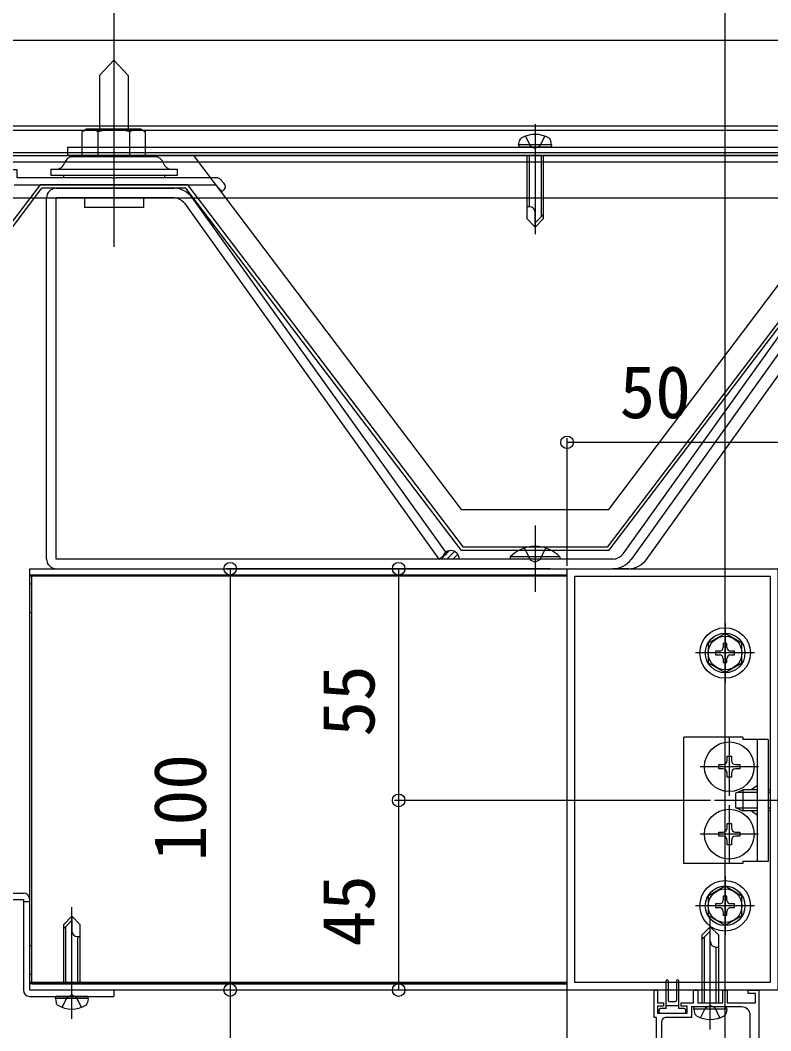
# Model space of a CAD drawing. Units: millimetres, scale not verified. Extents: x -1225 to 1225, y -1820 to 1812.
# Drawn here: x -667.4 to -489.1, y -1013.3 to -773.4 of the extents above; entities that cross this region are included whole.
import ezdxf
from ezdxf.enums import TextEntityAlignment as Align

# ---------------------------------------------------------------- set-up
doc = ezdxf.new("R2010")
doc.units = ezdxf.units.MM
doc.header["$LTSCALE"] = 10
for name, color, linetype in [('0-3_YKK_11', 7, 'Continuous'), ('0-4_YKK_12', 2, 'Continuous'), ('0-5_YKK_13', 4, 'Continuous'), ('0-7_YKK_D', 6, 'Continuous')]:
    doc.layers.add(name, color=color, linetype=linetype)
doc.styles.add('ＭＳ ゴシック', font='')
doc.styles.get('ＭＳ ゴシック').set_extended_font_data('MS Gothic')

msp = doc.modelspace()

# ---------------------------------------------------------------- linework, layer by layer
at = {"layer": '0-3_YKK_11'}
msp.add_line((-618.89, -812.19), (-619.99, -811.09), dxfattribs=at)
for points in [[(-620.7, -810.8), (-644.64, -810.8), (-644.83, -810.92), (-645.37, -810.92), (-645.56, -810.8), (-668.1, -810.8), (-668.1, -808.9), (-676.64, -808.9), (-676.83, -809.02), (-677.37, -809.02), (-677.56, -808.9), (-689.44, -808.9)], [(-668.8, -812.5), (-620.99, -812.5), (-619.39, -814.1), (-618.89, -813.6)], [(-516.31, -1030.1), (-516.31, -1010.1), (-516.81, -1010.1), (-516.81, -1003.6), (-516.01, -1003.6), (-516.01, -1006.6), (-514.61, -1006.6), (-514.61, -1007.4), (-516.01, -1007.4), (-516.01, -1009.1), (-509.01, -1009.1), (-509.01, -1007.4), (-510.41, -1007.4), (-510.41, -1006.6), (-507.51, -1006.6), (-507.51, -1003.6), (-506.51, -1003.6), (-506.51, -1006.6), (-500.51, -1006.6), (-500.51, -1003.6), (-499.51, -1003.6), (-499.51, -1006.6), (-492.81, -1006.6), (-492.81, -1004.4), (-494.51, -1004.4), (-494.51, -1003.6), (-492.01, -1003.6)], [(-492.01, -1003.6), (-492.01, -1030.1), (-498.01, -1030.1), (-498.01, -1028.9), (-499.51, -1028.9), (-499.51, -1024.9), (-498.31, -1024.9), (-498.31, -1027.7), (-496.81, -1027.7), (-496.81, -1028.9), (-494.21, -1028.9)], [(-496.01, -1007.6), (-503.05, -1007.6), (-503.23, -1007.48), (-503.78, -1007.48), (-503.97, -1007.6), (-508.01, -1007.6), (-508.01, -1010.1), (-514.11, -1010.1)], [(-493.21, -1027.9), (-493.21, -1020.4), (-494.01, -1019.6), (-494.01, -1009.6)], [(-515.11, -1011.1), (-515.11, -1020.5)]]:
    msp.add_lwpolyline(points, dxfattribs=at)
for points in [[(-487.5, -903.6), (-487.5, -1003.6), (-537.5, -1003.6), (-537.5, -903.6)], [(-489.3, -905.4), (-489.3, -1001.8), (-535.7, -1001.8), (-535.7, -905.4)]]:
    msp.add_lwpolyline(points, close=True, dxfattribs=at)
for centre, radius, start, end in [((-620.7, -811.8), 1, 45, 90), ((-619.6, -812.9), 1, 315, 45), ((-496.01, -1009.6), 2, 0, 90), ((-514.11, -1011.1), 1, 90, 180)]:
    msp.add_arc(centre, radius, start, end, dxfattribs=at)
at = {"layer": '0-4_YKK_12'}
for p, q in [((-500, -1566.76), (-500, -725.76)), ((-695.1, -778.15), (-325.55, -778.15)), ((-695.1, -798.51), (-325.55, -798.51)), ((-695.1, -799.51), (-325.55, -799.51)), ((-537.5, -905.1), (-665.1, -905.1)), ((-537.5, -905.4), (-665.1, -905.4)), ((-664.6, -1002.1), (-664.6, -905.1)), ((-664.6, -905.1), (-537.5, -905.1)), ((-664.6, -907.3), (-665.1, -907.3)), ((-664.6, -914.1), (-665.1, -914.1)), ((-655.1, -1010.44), (-655.1, -983.96)), ((-664.6, -993.1), (-665.1, -993.1)), ((-664.6, -999.9), (-665.1, -999.9)), ((-537.5, -1001.8), (-665.1, -1001.8)), ((-537.5, -1002.1), (-665.1, -1002.1)), ((-664.6, -1002.1), (-537.5, -1002.1)), ((-489.6, -1001.8), (-535.4, -1001.8)), ((-462.5, -1003.6), (-537.5, -1003.6)), ((-537.5, -1061.8), (-537.5, -1003.6))]:
    msp.add_line(p, q, dxfattribs=at)
for points in [[(-695.1, -805.51), (-656.1, -805.51), (-325.55, -805.51)], [(-695.1, -807.01), (-624.97, -807.01), (-325.55, -807.01)], [(-325.55, -1003.6), (-665.1, -1003.6), (-665.1, -903.6), (-325.55, -903.6)]]:
    msp.add_lwpolyline(points, dxfattribs=at)
at = {"layer": '0-5_YKK_13'}
for p, q in [((-645.1, -771.19), (-645.1, -827.23)), ((-645.1, -782.9), (-648.5, -786.54)), ((-645.1, -782.9), (-641.7, -786.54)), ((-648.5, -786.54), (-648.5, -799.3)), ((-641.7, -786.54), (-641.7, -799.3)), ((-545.1, -798.11), (-545.1, -824.22)), ((-651.6, -799.3), (-652.61, -799.88)), ((-652.61, -805.8), (-652.61, -799.88)), ((-638.6, -799.3), (-651.6, -799.3)), ((-648.85, -805.8), (-648.85, -799.88)), ((-641.35, -805.8), (-641.35, -799.88)), ((-638.6, -799.3), (-637.59, -799.88)), ((-637.59, -805.8), (-637.59, -799.88)), ((-547.4, -800.93), (-546.24, -803.24)), ((-542.8, -800.93), (-543.95, -803.24)), ((-656.1, -803.51), (-325.55, -803.51)), ((-656.1, -803.51), (-656.1, -805.51)), ((-549.01, -803.01), (-548.84, -802.03)), ((-541.19, -803.01), (-549.01, -803.01)), ((-549.01, -803.01), (-548.92, -803.51)), ((-541.28, -803.51), (-548.92, -803.51)), ((-546.24, -803.24), (-545.1, -803.85)), ((-543.95, -803.24), (-545.1, -803.85)), ((-541.19, -803.01), (-541.36, -802.03)), ((-541.19, -803.01), (-541.28, -803.51)), ((-695.1, -804.81), (-325.55, -804.81)), ((-325.55, -805.51), (-656.1, -805.51)), ((-635.3, -805.8), (-654.9, -805.8)), ((-637.59, -805.8), (-652.61, -805.8)), ((-562.6, -889.51), (-626.1, -805.51)), ((-547.1, -805.51), (-547.1, -820.51)), ((-546.5, -805.51), (-546.5, -817.71)), ((-543.7, -805.51), (-543.7, -820.11)), ((-543.1, -820.51), (-543.1, -805.51)), ((-660.1, -808.8), (-658.85, -808.8)), ((-660.1, -808.8), (-660.1, -810.3)), ((-630.1, -810.3), (-660.1, -810.3)), ((-658.85, -808.8), (-631.35, -808.8)), ((-657.1, -810.3), (-657.1, -810.8)), ((-633.1, -810.3), (-633.1, -810.8)), ((-631.35, -808.8), (-630.1, -808.8)), ((-630.1, -808.8), (-630.1, -810.3)), ((-662.6, -812.5), (-671.68, -824.44)), ((-627.6, -812.5), (-562.2, -898.5)), ((-462.6, -812.5), (-528, -898.5)), ((-670.88, -824.71), (-662.2, -813.3)), ((-628, -813.3), (-662.2, -813.3)), ((-658.8, -813.3), (-630.82, -813.3)), ((-562.6, -899.3), (-628, -813.3)), ((-566.06, -899.96), (-626.51, -815.51)), ((-527.6, -899.3), (-462.2, -813.3)), ((-524.2, -900.04), (-463.69, -815.51)), ((-661.1, -901.3), (-661.1, -815.6)), ((-630.82, -815.6), (-658.8, -815.6)), ((-658.8, -901.3), (-658.8, -815.6)), ((-652.1, -815.6), (-652.1, -817.9)), ((-546.43, -817.71), (-547.1, -817.71)), ((-461.82, -816.85), (-522.33, -901.38)), ((-545.1, -822.51), (-545.1, -819.04)), ((-543.1, -819.51), (-545.1, -821.51)), ((-518.64, -901.38), (-459.83, -819.24)), ((-547.1, -820.51), (-545.1, -822.51)), ((-543.1, -820.51), (-545.1, -822.51)), ((-545.1, -893.3), (-545.1, -909.1)), ((-567.06, -900.92), (-565.48, -899.33)), ((-527.6, -899.3), (-562.6, -899.3)), ((-528, -898.5), (-562.2, -898.5)), ((-526.64, -901.3), (-658.8, -901.3)), ((-566.03, -901.3), (-564.23, -899.5)), ((-564.61, -901.3), (-563.46, -900.15)), ((-563.2, -901.3), (-563.1, -901.2)), ((-539.2, -901.3), (-551, -901.3)), ((-539.2, -900.79), (-539.2, -901.3)), ((-658.8, -903.6), (-526.64, -903.6)), ((-522.95, -903.6), (-526.64, -903.6)), ((-500, -916.6), (-500, -930.6)), ((-493, -923.6), (-507, -923.6)), ((-495.8, -943.6), (-509.8, -943.6)), ((-509.8, -973.6), (-509.8, -943.6)), ((-499, -943.7), (-499, -957.5)), ((-495.8, -943.6), (-495.8, -944.1)), ((-489.8, -944.1), (-495.8, -944.1)), ((-492.3, -973.1), (-492.3, -944.1)), ((-489.8, -944.1), (-489.8, -973.1)), ((-492.1, -950.6), (-505.9, -950.6)), ((-500.5, -951.1), (-501.5, -951.1)), ((-497.5, -956.9), (-495.8, -956.1)), ((-497.5, -956.9), (-497.5, -960.3)), ((-492.3, -956.75), (-497.19, -956.75)), ((-492.3, -955.03), (-493.8, -956.1)), ((-489.3, -956.1), (-489.8, -956.1)), ((-489.3, -956.75), (-489.8, -956.75)), ((-479.5, -958.6), (-502.5, -958.6)), ((-499, -959.7), (-499, -973.5)), ((-497.5, -960.3), (-495.8, -961.1)), ((-492.3, -960.44), (-497.19, -960.44)), ((-492.3, -961.1), (-495.8, -961.1)), ((-492.3, -962.17), (-493.8, -961.1)), ((-489.3, -960.44), (-489.8, -960.44)), ((-489.3, -961.1), (-489.8, -961.1)), ((-492.1, -966.6), (-505.9, -966.6)), ((-500.5, -967.1), (-501.5, -967.1)), ((-495.8, -973.6), (-509.8, -973.6)), ((-489.8, -973.1), (-495.8, -973.1)), ((-495.8, -973.1), (-495.8, -973.6)), ((-500, -976.6), (-500, -990.6)), ((-685.1, -980.6), (-666.6, -980.6)), ((-685.1, -980.6), (-666.6, -980.6)), ((-685.1, -982.1), (-666.6, -982.1)), ((-685.1, -982.1), (-666.6, -982.1)), ((-666.6, -982.1), (-666.6, -1003.6)), ((-666.6, -982.1), (-666.6, -1003.6)), ((-666.6, -982.6), (-665.1, -982.6)), ((-666.6, -982.6), (-665.1, -982.6)), ((-665.1, -1003.6), (-665.1, -982.1)), ((-665.1, -1003.6), (-665.1, -982.1)), ((-655.1, -1010.44), (-655.1, -983.96)), ((-493, -983.6), (-507, -983.6)), ((-657.1, -988.1), (-655.1, -986.1)), ((-657.1, -988.1), (-655.1, -986.1)), ((-657.1, -989.1), (-655.1, -987.1)), ((-657.1, -989.1), (-655.1, -987.1)), ((-657.1, -988.1), (-657.1, -1001.8)), ((-657.1, -988.1), (-657.1, -1001.8)), ((-653.1, -988.1), (-655.1, -986.1)), ((-655.1, -986.1), (-655.1, -989.56)), ((-653.1, -988.1), (-655.1, -986.1)), ((-655.1, -986.1), (-655.1, -989.56)), ((-653.1, -1001.8), (-653.1, -988.1)), ((-653.1, -1001.8), (-653.1, -988.1)), ((-503.51, -1012.94), (-503.51, -986.46)), ((-656.5, -1001.8), (-656.5, -988.5)), ((-656.5, -1001.8), (-656.5, -988.5)), ((-505.51, -990.6), (-503.51, -988.6)), ((-505.51, -991.6), (-503.51, -989.6)), ((-505.51, -990.6), (-505.51, -1006.6)), ((-501.51, -990.6), (-503.51, -988.6)), ((-501.51, -1006.6), (-501.51, -990.6)), ((-653.77, -990.9), (-653.1, -990.9)), ((-653.77, -990.9), (-653.1, -990.9)), ((-653.7, -1001.8), (-653.7, -990.9)), ((-653.7, -1001.8), (-653.7, -990.9)), ((-504.91, -1006.6), (-504.91, -991)), ((-502.17, -993.4), (-501.51, -993.4)), ((-502.11, -1006.6), (-502.11, -993.4)), ((-655.1, -1009.3), (-655.1, -999.89)), ((-514.01, -1008), (-514.01, -1001.45)), ((-513.51, -1001.45), (-513.51, -1006)), ((-511.51, -1001.45), (-511.51, -1006)), ((-511.01, -1008), (-511.01, -1001.45)), ((-645.1, -1003.6), (-665.1, -1003.6)), ((-645.1, -1003.6), (-665.1, -1003.6)), ((-656.24, -1005.36), (-655.1, -1004.75)), ((-656.24, -1005.36), (-655.1, -1004.75)), ((-653.95, -1005.36), (-655.1, -1004.75)), ((-653.95, -1005.36), (-655.1, -1004.75)), ((-645.1, -1003.6), (-645.1, -1005.1)), ((-645.1, -1003.6), (-645.1, -1005.1)), ((-665.1, -1005.1), (-645.1, -1005.1)), ((-665.1, -1005.1), (-645.1, -1005.1)), ((-659.01, -1005.6), (-658.84, -1006.57)), ((-659.01, -1005.6), (-658.84, -1006.57)), ((-651.28, -1005.1), (-658.92, -1005.1)), ((-651.28, -1005.1), (-658.92, -1005.1)), ((-657.4, -1007.68), (-656.24, -1005.36)), ((-657.4, -1007.68), (-656.24, -1005.36)), ((-652.8, -1007.68), (-653.95, -1005.36)), ((-652.8, -1007.68), (-653.95, -1005.36)), ((-651.19, -1005.6), (-651.36, -1006.57)), ((-651.19, -1005.6), (-651.36, -1006.57)), ((-651.19, -1005.6), (-651.28, -1005.1)), ((-651.19, -1005.6), (-651.28, -1005.1)), ((-514.01, -1007.3), (-511.01, -1007.3)), ((-513.21, -1006.3), (-511.81, -1006.3)), ((-504.65, -1007.86), (-503.51, -1007.25)), ((-502.36, -1007.86), (-503.51, -1007.25)), ((-515.71, -1008.4), (-515.71, -1008.7)), ((-514.01, -1008), (-515.31, -1008)), ((-515.31, -1009.1), (-509.71, -1009.1)), ((-509.71, -1008), (-511.01, -1008)), ((-509.31, -1008.7), (-509.31, -1008.4)), ((-507.42, -1008.1), (-507.25, -1009.07)), ((-499.68, -1007.6), (-507.33, -1007.6)), ((-505.81, -1010.18), (-504.65, -1007.86)), ((-501.21, -1010.18), (-502.36, -1007.86)), ((-499.6, -1008.1), (-499.77, -1009.07)), ((-499.6, -1008.1), (-499.68, -1007.6))]:
    msp.add_line(p, q, dxfattribs=at)
for points in [[(-325.55, -815.61), (-695.1, -815.61), (-695.1, -804.81)], [(-562.6, -889.51), (-527.6, -889.51), (-464.1, -805.51)], [(-662.6, -812.5), (-627.6, -812.5), (-662.6, -812.5)], [(-638.1, -815.6), (-638.1, -817.9), (-652.1, -817.9)], [(-628.38, -816.85), (-567.93, -901.3), (-566.06, -899.96)], [(-547.6, -898.69), (-546.25, -901.46), (-545.1, -902.07)], [(-542.6, -898.69), (-543.95, -901.46), (-545.1, -902.07)], [(-539.2, -900.79), (-551, -900.79), (-551, -901.3)], [(-501.32, -923.16), (-502.25, -923.16), (-502.25, -924.04), (-501.32, -924.04)], [(-499.56, -922.28), (-499.56, -921.35), (-500.44, -921.35), (-500.44, -922.28)], [(-498.68, -924.04), (-497.75, -924.04), (-497.75, -923.16), (-498.68, -923.16)], [(-500.44, -924.92), (-500.44, -925.85), (-499.56, -925.85), (-499.56, -924.92)], [(-499.5, -949.1), (-499.5, -948.1), (-498.5, -948.1), (-498.5, -949.1)], [(-501.5, -951.1), (-501.5, -950.1), (-500.5, -950.1)], [(-498.5, -952.1), (-498.5, -953.1), (-499.5, -953.1), (-499.5, -952.1)], [(-497.5, -950.1), (-496.5, -950.1), (-496.5, -951.1), (-497.5, -951.1)], [(-492.3, -956.1), (-495.8, -956.1), (-495.8, -961.1)], [(-499.5, -965.1), (-499.5, -964.1), (-498.5, -964.1), (-498.5, -965.1)], [(-501.5, -967.1), (-501.5, -966.1), (-500.5, -966.1)], [(-497.5, -966.1), (-496.5, -966.1), (-496.5, -967.1), (-497.5, -967.1)], [(-498.5, -968.1), (-498.5, -969.1), (-499.5, -969.1), (-499.5, -968.1)], [(-501.32, -983.16), (-502.25, -983.16), (-502.25, -984.04), (-501.32, -984.04)], [(-499.56, -982.28), (-499.56, -981.35), (-500.44, -981.35), (-500.44, -982.28)], [(-498.68, -984.04), (-497.75, -984.04), (-497.75, -983.16), (-498.68, -983.16)], [(-500.44, -984.92), (-500.44, -985.85), (-499.56, -985.85), (-499.56, -984.92)], [(-651.19, -1005.6), (-659.01, -1005.6), (-658.92, -1005.1)], [(-651.19, -1005.6), (-659.01, -1005.6), (-658.92, -1005.1)], [(-499.6, -1008.1), (-507.42, -1008.1), (-507.33, -1007.6)]]:
    msp.add_lwpolyline(points, dxfattribs=at)
for points in [[(-500, -918.98), (-504, -921.29), (-504, -925.91), (-500, -928.22), (-496, -925.91), (-496, -921.29)], [(-500, -978.98), (-504, -981.29), (-504, -985.91), (-500, -988.22), (-496, -985.91), (-496, -981.29)]]:
    msp.add_lwpolyline(points, close=True, dxfattribs=at)
for centre, radius in [((-500, -923.6), 6), ((-500, -923.6), 4.7), ((-500, -923.6), 4), ((-499, -950.6), 5.9), ((-499, -966.6), 5.9), ((-500, -983.6), 6), ((-500, -983.6), 4.7), ((-500, -983.6), 4)]:
    msp.add_circle(centre, radius, dxfattribs=at)
for centre, radius, start, end in [((-650.73, -802.62), 3.32, 55.6157, 124.3842), ((-645.1, -811.72), 12.42, 72.412, 107.588), ((-639.47, -802.62), 3.32, 55.6157, 124.3842), ((-545.1, -807.01), 6.5, 59.3641, 120.6359), ((-547.95, -802.19), 0.9, 120.6359, 170), ((-542.25, -802.19), 0.9, 10, 59.3641), ((-654.9, -807.8), 2, 90, 164.4373), ((-635.3, -807.8), 2, 15.5627, 90), ((-658.85, -806.7), 2.1, 270, 344.4373), ((-631.35, -806.7), 2.1, 195.5627, 270), ((-658.8, -815.6), 2.3, 90, 180), ((-630.82, -818.6), 5.3, 35.5992, 90), ((-630.82, -818.6), 3, 35.5992, 90), ((-546.43, -819.04), 1.33, 0, 90), ((-565.1, -901.3), 2, 0, 180), ((-545.1, -906.53), 8.23, 44.2189, 135.7811), ((-658.8, -901.3), 2.3, 180, 270), ((-526.64, -898.3), 3, 270, 324.4008), ((-526.64, -898.3), 5.3, 270, 324.4008), ((-522.95, -898.3), 5.3, 270, 324.4008), ((-501.32, -922.28), 0.88, 270, 0), ((-498.68, -922.28), 0.88, 180, 270), ((-501.32, -924.92), 0.88, 0, 90), ((-498.68, -924.92), 0.88, 90, 180), ((-500.5, -949.1), 1, 270, 0), ((-497.5, -949.1), 1, 180, 270), ((-500.5, -952.1), 1, 0, 90), ((-497.5, -952.1), 1, 90, 180), ((-500.5, -965.1), 1, 270, 0), ((-497.5, -965.1), 1, 180, 270), ((-500.5, -968.1), 1, 0, 90), ((-497.5, -968.1), 1, 90, 180), ((-666.6, -982.1), 1.5, 0, 90), ((-666.6, -982.1), 1.5, 0, 90), ((-501.32, -982.28), 0.88, 270, 0), ((-498.68, -982.28), 0.88, 180, 270), ((-501.32, -984.92), 0.88, 0, 90), ((-498.68, -984.92), 0.88, 90, 180), ((-653.77, -989.56), 1.33, 180, 270), ((-653.77, -989.56), 1.33, 180, 270), ((-502.17, -992.06), 1.33, 180, 270), ((-513.76, -1001.45), 0.25, 0, 180), ((-511.26, -1001.45), 0.25, 0, 180), ((-665.1, -1003.6), 1.5, 180, 270), ((-665.1, -1003.6), 1.5, 180, 270), ((-657.95, -1006.42), 0.9, 190, 239.3641), ((-657.95, -1006.42), 0.9, 190, 239.3641), ((-655.1, -1001.6), 6.5, 239.3641, 300.6359), ((-655.1, -1001.6), 6.5, 239.3641, 300.6359), ((-652.25, -1006.42), 0.9, 300.6359, 350), ((-652.25, -1006.42), 0.9, 300.6359, 350), ((-513.21, -1006), 0.3, 180, 270), ((-511.81, -1006), 0.3, 270, 0), ((-515.31, -1008.4), 0.4, 90, 180), ((-515.31, -1008.7), 0.4, 180, 270), ((-509.71, -1008.4), 0.4, 0, 90), ((-509.71, -1008.7), 0.4, 270, 0), ((-506.36, -1008.92), 0.9, 190, 239.3641), ((-503.51, -1004.1), 6.5, 239.3641, 300.6359), ((-500.65, -1008.92), 0.9, 300.6359, 350)]:
    msp.add_arc(centre, radius, start, end, dxfattribs=at)
at = {"layer": '0-7_YKK_D'}
for p, q in [((-537.5, -902.9), (-537.5, -872.6)), ((-487.5, -873.6), (-537.5, -873.6)), ((-541.5, -903.6), (-618.5, -903.6)), ((-617.5, -903.6), (-617.5, -1003.6)), ((-541.5, -903.6), (-578.5, -903.6)), ((-577.5, -903.6), (-577.5, -958.6)), ((-503.5, -958.6), (-578.5, -958.6)), ((-503.5, -958.6), (-578.5, -958.6)), ((-577.5, -958.6), (-577.5, -1003.6)), ((-541.5, -1003.6), (-618.5, -1003.6)), ((-517.41, -1003.6), (-618.5, -1003.6)), ((-541.5, -1003.6), (-578.5, -1003.6))]:
    msp.add_line(p, q, dxfattribs=at)
msp.add_lwpolyline([(-617.5, -1003.6), (-617.5, -1030.1), (-617.5, -1079.7)], dxfattribs=at)
for centre in [(-537.5, -873.6), (-617.5, -903.6), (-577.5, -903.6), (-577.5, -958.6), (-577.5, -958.6), (-617.5, -1003.6), (-617.5, -1003.6), (-577.5, -1003.6)]:
    msp.add_circle(centre, 1.5, dxfattribs=at)

# ---------------------------------------------------------------- texts
at = {"layer": '0-7_YKK_D', "style": 'ＭＳ ゴシック'}
msp.add_text('50', height=12.46, dxfattribs=at).set_placement((-525.06, -871.6), align=Align.BOTTOM_LEFT)
for s, p in [('55', (-579.5, -943.46)), ('100', (-619.5, -973.01)), ('45', (-579.5, -993.27))]:
    msp.add_text(s, height=12.46, rotation=90, dxfattribs=at).set_placement(p, align=Align.BOTTOM_LEFT)

doc.saveas('drawing.dxf')
